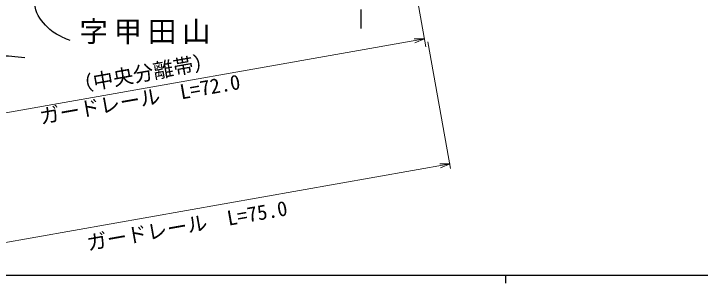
# Model space of a CAD drawing. Units: millimetres, scale not verified. Extents: x 40000 to 680000, y 20000 to 380000.
# Drawn here: x 107614 to 191926, y 204000 to 237136 of the extents above; entities that cross this region are included whole.
import ezdxf
from ezdxf.enums import TextEntityAlignment as Align

# ---------------------------------------------------------------- set-up
doc = ezdxf.new("R2010")
doc.units = ezdxf.units.MM
doc.header["$LTSCALE"] = 1000
for name, color, linetype, lineweight in [('M-BGD', 7, 'Continuous', 25), ('M-STR-HTXT', 7, 'Continuous', 13), ('M-STR-STRC', 7, 'Continuous', 25), ('M-TTL-BAND', 7, 'Continuous', 25)]:
    doc.layers.add(name, color=color, linetype=linetype, lineweight=lineweight)
doc.layers.add('M-BMK-HTXT', color=7, linetype='Continuous')
doc.styles.add('ＭＳ ゴシック', font='')
doc.styles.get('ＭＳ ゴシック').set_extended_font_data('MS Gothic')

msp = doc.modelspace()

# ---------------------------------------------------------------- linework, layer by layer
at = {"layer": 'M-BGD'}
for points, knots in [([(108972, 231717), (106798, 231932), (104809, 232027), (102121, 232565), (101211, 232747), (100704, 232912), (99865, 233307), (98916, 233755), (98506, 234270), (97864, 235100), (97460, 235620), (97273, 236026), (97288, 236684), (97328, 238481), (98525, 239222), (99602, 240660), (100612, 242009), (101534, 242472), (102964, 243363), (105415, 244892), (107203, 244951), (109728, 246356), (111811, 247515), (112948, 248255), (114784, 249776), (115978, 250765), (116475, 251508), (117629, 252543), (119740, 254437), (120830, 255692), (123315, 257059), (125300, 258151), (126556, 258881), (128822, 258879), (130346, 258878), (131403, 258699), (132534, 257678), (133890, 256454), (133937, 255182), (134577, 253472), (135761, 250306), (134629, 247792), (136624, 245064), (137270, 244181), (137835, 243627), (138526, 243076)], [0, 0, 0, 0, 1, 1, 1, 2, 2, 2, 3, 3, 3, 4, 4, 4, 5, 5, 5, 6, 6, 6, 7, 7, 7, 8, 8, 8, 9, 9, 9, 10, 10, 10, 11, 11, 11, 12, 12, 12, 13, 13, 13, 14, 14, 14, 15, 15, 15, 15]), ([(114539, 233856), (114250, 233955), (113950, 234075), (113631, 234228), (112874, 234593), (112416, 234805), (111832, 235409), (111002, 236266), (110476, 236846), (110239, 238015), (110056, 238919), (110239, 239497), (110590, 240350), (111002, 241351), (111404, 241882), (112226, 242587), (114266, 244336), (116149, 244189), (118332, 245754), (118533, 245897), (118590, 246044), (118788, 246191), (121146, 247953), (122541, 248996), (125334, 249921), (126272, 250232), (126883, 250458), (127843, 250228), (128796, 250000), (129259, 249547), (129925, 248828), (131849, 246749), (131771, 244762), (133498, 242517), (133803, 242121), (134103, 241788), (134402, 241491)], [0, 0, 0, 0, 1, 1, 1, 2, 2, 2, 3, 3, 3, 4, 4, 4, 5, 5, 5, 6, 6, 6, 7, 7, 7, 8, 8, 8, 9, 9, 9, 10, 10, 10, 11, 11, 11, 12, 12, 12, 12])]:
    msp.add_open_spline(points, degree=3, knots=knots, dxfattribs=at)
at = {"layer": 'M-STR-HTXT'}
for p, q in [((156585, 242400), (158234, 233045)), ((158060, 234029), (87796, 221649)), ((158060, 234029), (156786, 234059)), ((158060, 234029), (156873, 233566)), ((158475, 233696), (161235, 218093)), ((90744, 206205), (161226, 218671)), ((161226, 218671), (159951, 218699)), ((161226, 218671), (160038, 218207))]:
    msp.add_line(p, q, dxfattribs=at)
at = {"layer": 'M-STR-STRC'}
msp.add_line((150250, 237653), (150250, 235304), dxfattribs=at)
at = {"layer": 'M-TTL-BAND'}
for p, q in [((40000, 205000), (579000, 205000)), ((168000, 205000), (168000, 204000))]:
    msp.add_line(p, q, dxfattribs=at)

# ---------------------------------------------------------------- texts
at = {"layer": 'M-BMK-HTXT', "insert": (124086, 233392), "char_height": 2566, "attachment_point": 8, "style": 'ＭＳ ゴシック'}
msp.add_mtext('\\T1.2;字甲田山', dxfattribs=at)
at = {"layer": 'M-STR-HTXT', "style": 'ＭＳ ゴシック'}
msp.add_text('（中央分離帯）', height=1833, rotation=10.057, dxfattribs=at).set_placement((115153, 226855), align=Align.BOTTOM_LEFT)
for s, rotation, p in [('ガードレール\u3000L=72.0', 9.993, (123354, 225192)), ('ガードレール\u3000L=75.0', 10.03, (129148, 209657))]:
    msp.add_text(s, height=1833, rotation=rotation, dxfattribs=at).set_placement(p, align=Align.BOTTOM_CENTER)

doc.saveas('drawing.dxf')
